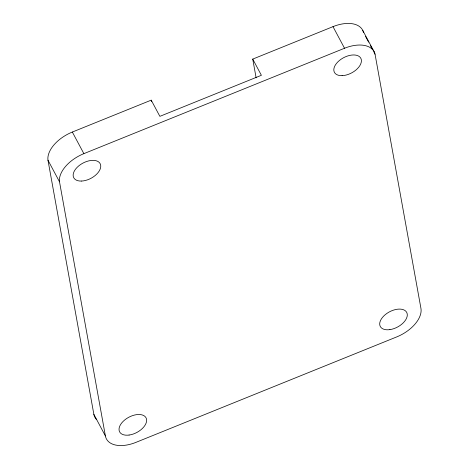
<?xml version="1.0" encoding="UTF-8"?>
<svg xmlns="http://www.w3.org/2000/svg" width="469" height="469" viewBox="0 0 469 469"><rect width="100%" height="100%" fill="white"/><g stroke="black" fill="none" stroke-linecap="round" stroke-linejoin="round"><path stroke-width="0.7" d="M96.333 419.38A29.928 17.212 -28.1 0 1 93.864 414.344L47.979 160.205A29.94 17.218 -28.1 0 1 72.337 132.047L151.217 100.149L159.87 116.353L261.391 75.298L252.738 59.1L332.996 26.645A29.94 17.218 -28.1 0 1 363.516 32.613M105.396 435.947L59.51 181.808A29.94 17.218 -28.1 0 1 83.869 153.65L344.533 48.248A29.94 17.218 -28.1 0 1 375.048 54.211L420.933 308.35A29.928 17.212 -28.1 0 1 396.657 336.941L135.992 442.349A29.928 17.212 -28.1 0 1 105.396 435.947L93.864 414.344M362.795 30.497L374.326 52.094M365.55 36.424L368.605 42.14M370.299 45.317L372.333 49.128M374.033 52.305L375.048 54.211M332.996 26.645L344.533 48.248M72.337 132.047L83.869 153.65M47.979 160.205L59.51 181.808M252.738 59.1L256.121 77.825M151.217 100.149L151.481 101.591M342.118 75.656A14.967 8.606 -28.1 0 0 361.329 59.762A14.967 8.606 -28.1 0 0 339.386 60.507A14.967 8.606 -28.1 0 0 342.118 75.656M389.927 329.619A14.967 8.606 -28.1 0 0 406.834 312.671A14.967 8.606 -28.1 0 0 383.724 316.047A14.967 8.606 -28.1 0 0 389.927 329.619M129.086 435.05A14.967 8.606 -28.1 0 0 146.222 418.184A14.967 8.606 -28.1 0 0 123.2 421.314A14.967 8.606 -28.1 0 0 129.086 435.05M81.459 181.063A14.967 8.606 -28.1 0 0 100.671 165.164A14.967 8.606 -28.1 0 0 78.722 165.909A14.967 8.606 -28.1 0 0 81.459 181.063"/></g></svg>
